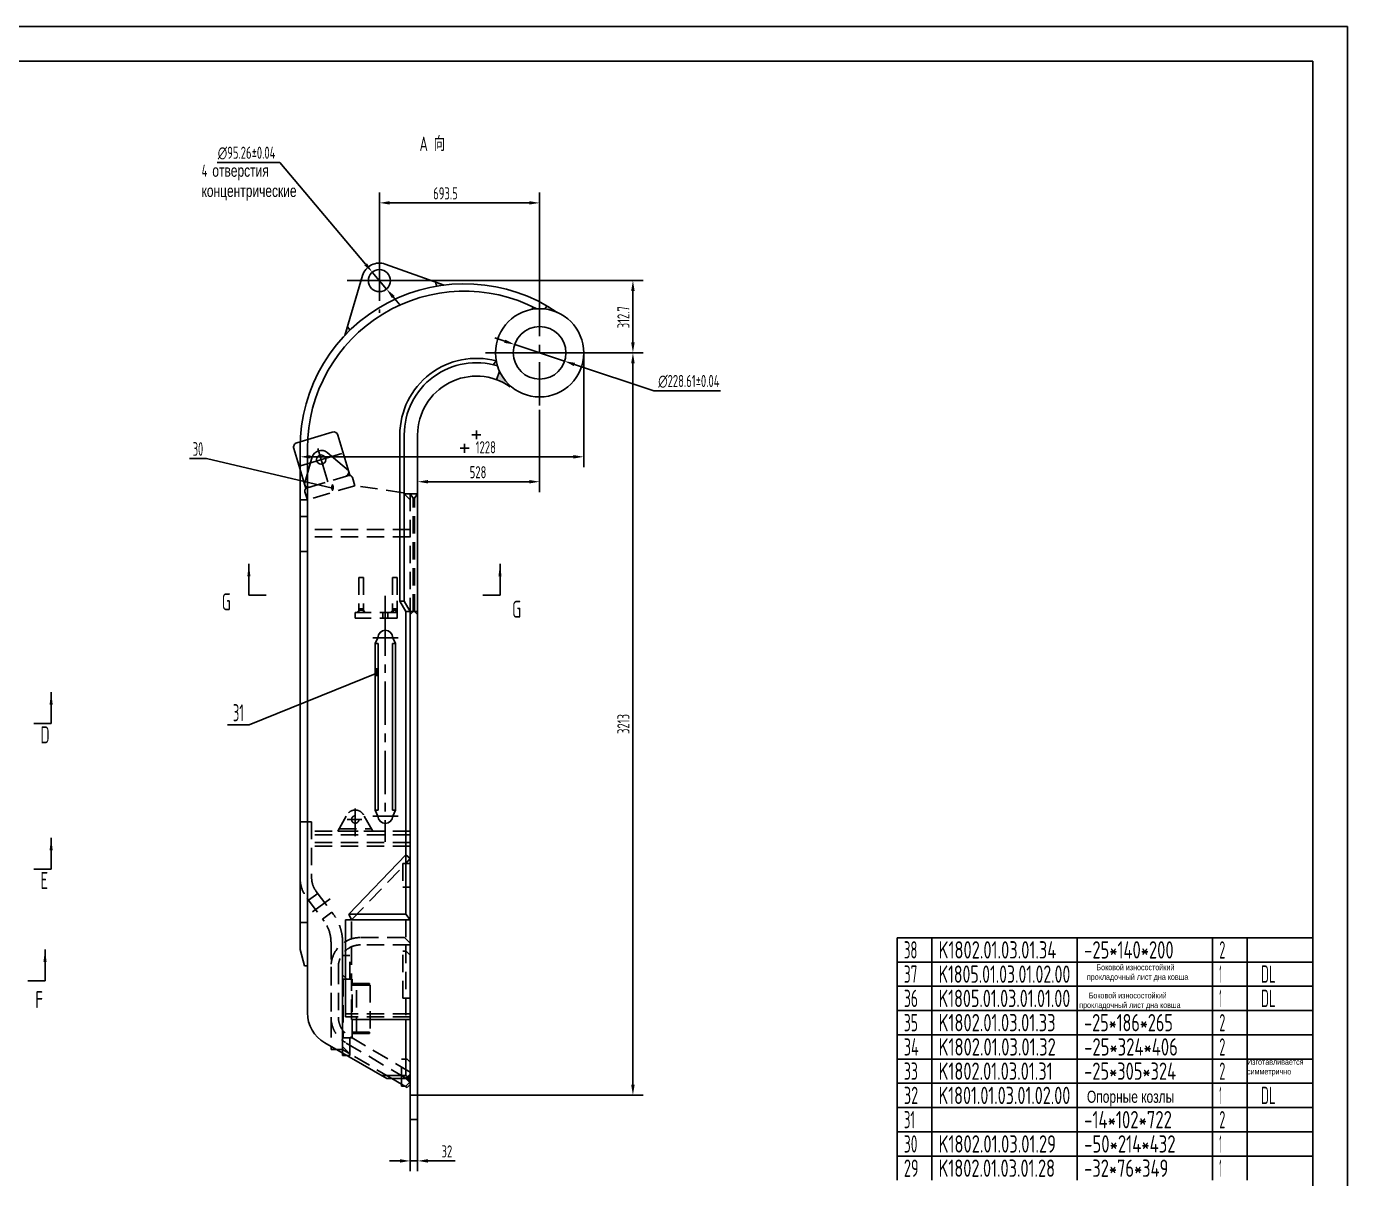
# Model space of a CAD drawing. Header units: millimetres. Extents: x 0 to 12615, y -98 to 8910.
# Drawn here: x 6897 to 12615, y 3922 to 8910 of the extents above; entities that cross this region are included whole.
import ezdxf
from ezdxf.enums import TextEntityAlignment as Align

# ---------------------------------------------------------------- set-up
doc = ezdxf.new("R2010")
doc.units = ezdxf.units.MM
doc.header["$LTSCALE"] = 150
doc.linetypes.add('F', pattern=[0.75, 0.5, -0.25])
doc.linetypes.add('G', pattern=[2, 1.25, -0.25, 0.25, -0.25])
for name, color, linetype in [('01', 7, 'Continuous'), ('02', 1, 'Continuous'), ('04', 2, 'F'), ('05', 4, 'G'), ('08', 1, 'Continuous'), ('11', 3, 'Continuous')]:
    doc.layers.add(name, color=color, linetype=linetype)
doc.styles.get("Standard").update_dxf_attribs({"font": 'isocp', "width": 0.707, "bigfont": 'intecad.shx'})
doc.dimstyles.new('INTE', dxfattribs={"dimscale": 15, "dimtxt": 3.5, "dimasz": 3, "dimexe": 3, "dimexo": 0, "dimgap": 1, "dimtad": 1, "dimdec": 3, "dimzin": 9, "dimdsep": 46, "dimtxsty": 'Standard', "dimcen": 0, "dimclrd": 1, "dimclre": 1, "dimclrt": 3, "dimaunit": 1, "dimadec": 0, "dimazin": 0, "dimtfac": 1, "dimtdec": 3, "dimtmove": 0, "dimatfit": 0, "dimfxl": 1, "dimarcsym": 0})
doc.dimstyles.new('inte_cir_cir10', dxfattribs={"dimscale": 15, "dimtxt": 3.5, "dimasz": 3, "dimexe": 3, "dimexo": 0, "dimgap": 1, "dimtad": 1, "dimtoh": 1, "dimdec": 1, "dimzin": 1, "dimdsep": 46, "dimtxsty": 'Standard', "dimcen": 0, "dimclrd": 1, "dimclre": 1, "dimclrt": 3, "dimaunit": 1, "dimadec": 0, "dimazin": 0, "dimtfac": 1, "dimtdec": 1, "dimtmove": 0, "dimatfit": 0, "dimfxl": 1, "dimarcsym": 0})

# ---------------------------------------------------------------- blocks, each defined once
blk = doc.blocks.new('REWQ')
at = {"layer": '04', "color": 2, "linetype": 'F'}
for p, q in [((12861.8, 8618.9), (12670.8, 8618.9)), ((12886.8, 8586.9), (12670.8, 8586.9)), ((12861.8, 8618.9), (12886.8, 8593.9)), ((12886.8, 8593.9), (12886.8, 8586.9)), ((12543.8, 8491.9), (12543.8, 8273.9)), ((12575.8, 8491.9), (12575.8, 8273.9)), ((12886.8, 8035.9), (12622.4, 8192.1)), ((12868.3, 8009.6), (12606.2, 8164.5)), ((12868.3, 8009.6), (12886.8, 8027.7)), ((12886.8, 8035.9), (12886.8, 8027.7))]:
    blk.add_line(p, q, dxfattribs=at)
for centre, radius, start, end in [((12670.8, 8491.9), 127, 90, 180), ((12670.8, 8491.9), 95, 90, 180), ((12670.8, 8273.9), 127, 180, 239.418), ((12670.8, 8273.9), 95, 180, 239.418)]:
    blk.add_arc(centre, radius, start, end, dxfattribs=at)
blk = doc.blocks.new('*D33')
at = {"layer": '08', "color": 1, "lineweight": -2}
for p, q in [((9118.4, 7249.6), (9118.4, 6894)), ((8590.4, 7016.5), (8590.4, 6894)), ((9073.4, 6939), (8635.4, 6939))]:
    blk.add_line(p, q, dxfattribs=at)
at = {"layer": '08', "color": 1}
for points in [[(8635.4, 6946.5), (8635.4, 6931.5), (8590.4, 6939)], [(9073.4, 6946.5), (9073.4, 6931.5), (9118.4, 6939)]]:
    blk.add_solid(points, dxfattribs=at)
at = {"layer": 'Defpoints', "color": 0}
for p in [(9118.4, 7249.6), (8590.4, 7016.5), (8590.4, 6939)]:
    blk.add_point(p, dxfattribs=at)
at = {"layer": '08', "color": 3, "insert": (8851.7, 6980.2), "char_height": 52.5, "attachment_point": 5}
blk.add_mtext('528', dxfattribs=at)
blk = doc.blocks.new('*D34')
at = {"layer": '08', "color": 1, "lineweight": -2}
for p, q in [((8424.9, 7910.2), (8424.9, 8191.2)), ((9118.4, 7757.1), (9118.4, 8191.2)), ((9073.4, 8146.2), (8469.9, 8146.2))]:
    blk.add_line(p, q, dxfattribs=at)
at = {"layer": '08', "color": 1}
for points in [[(8469.9, 8153.7), (8469.9, 8138.7), (8424.9, 8146.2)], [(9073.4, 8153.7), (9073.4, 8138.7), (9118.4, 8146.2)]]:
    blk.add_solid(points, dxfattribs=at)
at = {"layer": 'Defpoints', "color": 0}
for p in [(8424.9, 8146.2), (8424.9, 7910.2), (9118.4, 7757.1)]:
    blk.add_point(p, dxfattribs=at)
at = {"layer": '08', "color": 3, "insert": (8710.8, 8187.4), "char_height": 52.5, "attachment_point": 5}
blk.add_mtext('693.5', dxfattribs=at)
blk = doc.blocks.new('*D35')
at = {"layer": '08', "color": 1, "lineweight": -2}
for p, q in [((8284.9, 7809.6), (9567, 7809.6)), ((9522, 7541.9), (9522, 7764.6)), ((8883.7, 7496.9), (9567, 7496.9))]:
    blk.add_line(p, q, dxfattribs=at)
at = {"layer": '08', "color": 1}
for points in [[(9514.5, 7764.6), (9529.5, 7764.6), (9522, 7809.6)], [(9514.5, 7541.9), (9529.5, 7541.9), (9522, 7496.9)]]:
    blk.add_solid(points, dxfattribs=at)
at = {"layer": 'Defpoints', "color": 0}
for p in [(8284.9, 7809.6), (9522, 7809.6), (8883.7, 7496.9)]:
    blk.add_point(p, dxfattribs=at)
at = {"layer": '08', "color": 3, "insert": (9480.8, 7651.2), "char_height": 52.5, "attachment_point": 5, "rotation": 90}
blk.add_mtext('312.7', dxfattribs=at)
blk = doc.blocks.new('*D36')
at = {"layer": '08', "color": 1, "lineweight": -2}
for p, q in [((9225.4, 7496.9), (9567, 7496.9)), ((9522, 7451.9), (9522, 4328.9)), ((8590.4, 4283.9), (9567, 4283.9))]:
    blk.add_line(p, q, dxfattribs=at)
at = {"layer": '08', "color": 1}
for points in [[(9514.5, 7451.9), (9529.5, 7451.9), (9522, 7496.9)], [(9514.5, 4328.9), (9529.5, 4328.9), (9522, 4283.9)]]:
    blk.add_solid(points, dxfattribs=at)
at = {"layer": 'Defpoints', "color": 0}
for p in [(9225.4, 7496.9), (8590.4, 4283.9), (9522, 4283.9)]:
    blk.add_point(p, dxfattribs=at)
at = {"layer": '08', "color": 3, "insert": (9480.8, 5890.4), "char_height": 52.5, "attachment_point": 5, "rotation": 90}
blk.add_mtext('3213', dxfattribs=at)
blk = doc.blocks.new('*D37')
at = {"layer": '08', "color": 1, "lineweight": -2}
for p, q in [((9309.4, 7496.9), (9309.4, 7001.9)), ((8081.4, 7083.9), (8081.4, 7001.9)), ((9264.4, 7046.9), (8126.4, 7046.9))]:
    blk.add_line(p, q, dxfattribs=at)
at = {"layer": '08', "color": 1}
for points in [[(8126.4, 7054.4), (8126.4, 7039.4), (8081.4, 7046.9)], [(9264.4, 7054.4), (9264.4, 7039.4), (9309.4, 7046.9)]]:
    blk.add_solid(points, dxfattribs=at)
at = {"layer": 'Defpoints', "color": 0}
for p in [(9309.4, 7496.9), (8081.4, 7083.9), (8081.4, 7046.9)]:
    blk.add_point(p, dxfattribs=at)
at = {"layer": '08', "color": 3, "insert": (8885.3, 7088.2), "char_height": 52.5, "attachment_point": 5}
blk.add_mtext('1228', dxfattribs=at)
blk = doc.blocks.new('*D38')
at = {"layer": '08', "color": 1, "lineweight": -2}
for p, q in [((7993.3, 8320.3), (7722.1, 8320.3)), ((8365.1, 7880.3), (7993.3, 8320.3)), ((8455.6, 7773.2), (8394.2, 7846)), ((8484.7, 7738.9), (8513.7, 7704.5))]:
    blk.add_line(p, q, dxfattribs=at)
at = {"layer": '08', "color": 1}
for points in [[(8370.8, 7885.2), (8359.4, 7875.5), (8394.2, 7846)], [(8490.4, 7743.7), (8478.9, 7734), (8455.6, 7773.2)]]:
    blk.add_solid(points, dxfattribs=at)
at = {"layer": 'Defpoints', "color": 0}
for p in [(8394.2, 7846), (8455.6, 7773.2)]:
    blk.add_point(p, dxfattribs=at)
at = {"layer": '08', "color": 3, "insert": (7850.2, 8361.6), "char_height": 52.5, "attachment_point": 5}
blk.add_mtext('∅95.26%%p0.04', dxfattribs=at)
blk = doc.blocks.new('*D39')
at = {"layer": '08', "color": 1, "lineweight": -2}
for p, q in [((8967.6, 7547.3), (8924.9, 7561.5)), ((9010.3, 7533), (9226.5, 7460.8)), ((9269.2, 7446.6), (9611.9, 7332.2)), ((9611.9, 7332.2), (9901.6, 7332.2))]:
    blk.add_line(p, q, dxfattribs=at)
at = {"layer": '08', "color": 1}
for points in [[(8969.9, 7554.4), (8965.2, 7540.1), (9010.3, 7533)], [(9271.6, 7453.7), (9266.8, 7439.4), (9226.5, 7460.8)]]:
    blk.add_solid(points, dxfattribs=at)
at = {"layer": 'Defpoints', "color": 0}
for p in [(9010.3, 7533), (9226.5, 7460.8)]:
    blk.add_point(p, dxfattribs=at)
at = {"layer": '08', "color": 3, "insert": (9764.2, 7373.4), "char_height": 52.5, "attachment_point": 5}
blk.add_mtext('∅228.61%%p0.04', dxfattribs=at)
blk = doc.blocks.new('*D40')
at = {"layer": '08', "color": 1, "lineweight": -2}
for p, q in [((8558.4, 4177.5), (8558.4, 3954)), ((8590.4, 4177.5), (8590.4, 3954)), ((8513.4, 3999), (8468.4, 3999)), ((8558.4, 3999), (8590.4, 3999)), ((8635.4, 3999), (8753.4, 3999))]:
    blk.add_line(p, q, dxfattribs=at)
at = {"layer": '08', "color": 1}
for points in [[(8513.4, 4006.5), (8513.4, 3991.5), (8558.4, 3999)], [(8635.4, 4006.5), (8635.4, 3991.5), (8590.4, 3999)]]:
    blk.add_solid(points, dxfattribs=at)
at = {"layer": 'Defpoints', "color": 0}
for p in [(8558.4, 4177.5), (8590.4, 4177.5), (8590.4, 3999)]:
    blk.add_point(p, dxfattribs=at)
at = {"layer": '08', "color": 3, "insert": (8716.9, 4040.2), "char_height": 52.5, "attachment_point": 5}
blk.add_mtext('32', dxfattribs=at)
blk = doc.blocks.new('*U112')
at = {"layer": '01'}
for points in [[(831, 584), (25, 584)], [(831, 10), (831, 584)]]:
    blk.add_lwpolyline(points, dxfattribs=at)
at = {"layer": '02'}
for points in [[(841, 594), (0, 594)], [(841, 0), (841, 594)]]:
    blk.add_lwpolyline(points, dxfattribs=at)
blk = doc.blocks.new('*U142')
at = {"layer": '01'}
for p, q in [((0, -105), (0, 0)), ((1800, -105), (1800, 0))]:
    blk.add_line(p, q, dxfattribs=at)
at = {"layer": '02'}
for p, q in [((0, 0), (150, 0)), ((150, -105), (150, 0)), ((150, 0), (780, 0)), ((780, -105), (780, 0)), ((780, 0), (1365, 0)), ((1365, -105), (1365, 0)), ((1365, 0), (1515, 0)), ((1515, -105), (1515, 0)), ((1515, 0), (1800, 0))]:
    blk.add_line(p, q, dxfattribs=at)
blk = doc.blocks.new('*U143')
at = {"layer": '01'}
for p, q in [((0, -105), (0, 0)), ((1800, -105), (1800, 0))]:
    blk.add_line(p, q, dxfattribs=at)
at = {"layer": '02'}
for p, q in [((0, 0), (150, 0)), ((150, -105), (150, 0)), ((150, 0), (780, 0)), ((780, -105), (780, 0)), ((780, 0), (1365, 0)), ((1365, -105), (1365, 0)), ((1365, 0), (1515, 0)), ((1515, -105), (1515, 0)), ((1515, 0), (1800, 0))]:
    blk.add_line(p, q, dxfattribs=at)
blk = doc.blocks.new('*U144')
at = {"layer": '01'}
for p, q in [((0, -105), (0, 0)), ((1800, -105), (1800, 0))]:
    blk.add_line(p, q, dxfattribs=at)
at = {"layer": '02'}
for p, q in [((0, 0), (150, 0)), ((150, -105), (150, 0)), ((150, 0), (780, 0)), ((780, -105), (780, 0)), ((780, 0), (1365, 0)), ((1365, -105), (1365, 0)), ((1365, 0), (1515, 0)), ((1515, -105), (1515, 0)), ((1515, 0), (1800, 0))]:
    blk.add_line(p, q, dxfattribs=at)
blk = doc.blocks.new('*U145')
at = {"layer": '01'}
for p, q in [((0, -105), (0, 0)), ((1800, -105), (1800, 0))]:
    blk.add_line(p, q, dxfattribs=at)
at = {"layer": '02'}
for p, q in [((0, 0), (150, 0)), ((150, -105), (150, 0)), ((150, 0), (780, 0)), ((780, -105), (780, 0)), ((780, 0), (1365, 0)), ((1365, -105), (1365, 0)), ((1365, 0), (1515, 0)), ((1515, -105), (1515, 0)), ((1515, 0), (1800, 0))]:
    blk.add_line(p, q, dxfattribs=at)
blk = doc.blocks.new('*U146')
at = {"layer": '01'}
for p, q in [((0, -105), (0, 0)), ((1800, -105), (1800, 0))]:
    blk.add_line(p, q, dxfattribs=at)
at = {"layer": '02'}
for p, q in [((0, 0), (150, 0)), ((150, -105), (150, 0)), ((150, 0), (780, 0)), ((780, -105), (780, 0)), ((780, 0), (1365, 0)), ((1365, -105), (1365, 0)), ((1365, 0), (1515, 0)), ((1515, -105), (1515, 0)), ((1515, 0), (1800, 0))]:
    blk.add_line(p, q, dxfattribs=at)
blk = doc.blocks.new('*U147')
at = {"layer": '01'}
for p, q in [((0, -105), (0, 0)), ((1800, -105), (1800, 0))]:
    blk.add_line(p, q, dxfattribs=at)
at = {"layer": '02'}
for p, q in [((0, 0), (150, 0)), ((150, -105), (150, 0)), ((150, 0), (780, 0)), ((780, -105), (780, 0)), ((780, 0), (1365, 0)), ((1365, -105), (1365, 0)), ((1365, 0), (1515, 0)), ((1515, -105), (1515, 0)), ((1515, 0), (1800, 0))]:
    blk.add_line(p, q, dxfattribs=at)
blk = doc.blocks.new('*U148')
at = {"layer": '01'}
for p, q in [((0, -105), (0, 0)), ((1800, -105), (1800, 0))]:
    blk.add_line(p, q, dxfattribs=at)
at = {"layer": '02'}
for p, q in [((0, 0), (150, 0)), ((150, -105), (150, 0)), ((150, 0), (780, 0)), ((780, -105), (780, 0)), ((780, 0), (1365, 0)), ((1365, -105), (1365, 0)), ((1365, 0), (1515, 0)), ((1515, -105), (1515, 0)), ((1515, 0), (1800, 0))]:
    blk.add_line(p, q, dxfattribs=at)
blk = doc.blocks.new('*U149')
at = {"layer": '01'}
for p, q in [((0, -105), (0, 0)), ((1800, -105), (1800, 0))]:
    blk.add_line(p, q, dxfattribs=at)
at = {"layer": '02'}
for p, q in [((0, 0), (150, 0)), ((150, -105), (150, 0)), ((150, 0), (780, 0)), ((780, -105), (780, 0)), ((780, 0), (1365, 0)), ((1365, -105), (1365, 0)), ((1365, 0), (1515, 0)), ((1515, -105), (1515, 0)), ((1515, 0), (1800, 0))]:
    blk.add_line(p, q, dxfattribs=at)
blk = doc.blocks.new('*U150')
at = {"layer": '01'}
for p, q in [((0, -105), (0, 0)), ((1800, -105), (1800, 0))]:
    blk.add_line(p, q, dxfattribs=at)
at = {"layer": '02'}
for p, q in [((0, 0), (150, 0)), ((150, -105), (150, 0)), ((150, 0), (780, 0)), ((780, -105), (780, 0)), ((780, 0), (1365, 0)), ((1365, -105), (1365, 0)), ((1365, 0), (1515, 0)), ((1515, -105), (1515, 0)), ((1515, 0), (1800, 0))]:
    blk.add_line(p, q, dxfattribs=at)
blk = doc.blocks.new('*U151')
at = {"layer": '01'}
for p, q in [((0, -105), (0, 0)), ((0, 0), (150, 0)), ((150, 0), (780, 0)), ((780, 0), (1365, 0)), ((1365, 0), (1515, 0)), ((1515, 0), (1800, 0)), ((1800, -105), (1800, 0))]:
    blk.add_line(p, q, dxfattribs=at)
at = {"layer": '02'}
for p, q in [((150, -105), (150, 0)), ((780, -105), (780, 0)), ((1365, -105), (1365, 0)), ((1515, -105), (1515, 0))]:
    blk.add_line(p, q, dxfattribs=at)

msp = doc.modelspace()

# ---------------------------------------------------------------- hatches: boundary and pattern name
at = {"layer": '02'}
h = msp.add_hatch(color=256, dxfattribs=at)
h.paths.add_polyline_path([(8667.7616, 7803.9611), (8672.6047, 7785.5887, -0.011743247), (8705.6843, 7790.4859)])
h.paths.add_polyline_path([(8286.1426, 7610.1805), (8274.6472, 7571.6115, -0.011743247), (8298.1187, 7595.4302)])
h = msp.add_hatch(color=256, dxfattribs=at)
h.paths.add_polyline_path([(9149.3853, 7700.518), (9141.3078, 7686.5274, -0.073002127), (9194.8339, 7671.941, 0.018857231)])
h.paths.add_polyline_path([(9090.6759, 7695.4782), (9084.0711, 7684.8002, -0.02958253), (9106.486, 7687.5368, 0.006504871)])
at = {"layer": '02', "linetype": 'Continuous'}
h = msp.add_hatch(color=1, dxfattribs=at)
h.paths.add_polyline_path([(8935.9446, 7440.371, -0.028739585), (8930.6649, 7461.6651), (8917.5888, 7445.3985, -0.015253455)])
h.paths.add_polyline_path([(8990.1086, 7350.148), (8992.6876, 7353.0986, -0.106428967), (8944.6441, 7417.5668), (8931.2584, 7380.7898, -0.065585642)])
at = {"layer": '02'}
for points in [[(8558.3853, 4374.9079), (8539.3853, 4355.9079), (8555.8853, 4339.4079), (8558.3853, 4341.9079)], [(8558.3853, 4341.9079), (8555.8853, 4339.4079), (8558.3853, 4336.9079)]]:
    msp.add_hatch(color=256, dxfattribs=at).paths.add_polyline_path(points)
at = {"layer": '04', "linetype": 'F'}
h = msp.add_hatch(color=2, dxfattribs=at)
h.paths.add_polyline_path([(8335.3853, 6381.1005), (8327.3853, 6373.1005), (8335.3853, 6373.1005)])
h.paths.add_polyline_path([(8355.3853, 6381.1005), (8355.3853, 6373.1005), (8363.3853, 6373.1005)])
h.paths.add_polyline_path([(8481.3853, 6381.1005), (8473.3853, 6373.1005), (8489.3853, 6373.1005)])
h.paths.add_polyline_path([(8501.3853, 6383.1005), (8491.3853, 6373.1005), (8501.3853, 6373.1005)])

# ---------------------------------------------------------------- linework, layer by layer
at = {"layer": '01'}
for p, q in [((8705.6843, 7790.4859), (8450.3319, 7881.2212)), ((8274.6472, 7571.6115), (8352.0514, 7831.3158)), ((8672.6047, 7785.5887), (8667.7616, 7803.9611)), ((9141.3078, 7686.5274), (9149.3853, 7700.518)), ((8298.1187, 7595.4302), (8286.1426, 7610.1805)), ((7859.9216, 6448.3779), (7934.9216, 6448.3779)), ((8513.3853, 6421.9079), (8539.3853, 6376.9079)), ((8513.3853, 6421.9079), (8532.3853, 6421.9079)), ((8532.3853, 6421.9079), (8558.3853, 6376.9079)), ((8871.7972, 6448.3779), (8946.7972, 6448.3779)), ((8539.3853, 6376.9079), (8590.3853, 6376.9079)), ((8405.8853, 6238.9079), (8418.3853, 6263.9079)), ((8405.8853, 6238.9079), (8405.8853, 5516.9079)), ((8405.8853, 6238.9079), (8419.8853, 6238.9079)), ((8419.8853, 6238.9079), (8419.8853, 5516.9079)), ((8480.8853, 6238.9079), (8480.8853, 5516.9079)), ((8480.8853, 6238.9079), (8494.8853, 6238.9079)), ((8494.8853, 6238.9079), (8482.3853, 6263.9079)), ((8494.8853, 6238.9079), (8494.8853, 5516.9079)), ((6929.1849, 5892.4136), (7004.1849, 5892.4136)), ((8405.8853, 5516.9079), (8418.3853, 5491.9079)), ((8419.8853, 5516.9079), (8405.8853, 5516.9079)), ((8494.8853, 5516.9079), (8480.8853, 5516.9079)), ((8494.8853, 5516.9079), (8482.3853, 5491.9079)), ((8558.3853, 5327.5352), (8558.3853, 4596.9079)), ((6929.1849, 5261.8616), (7004.1849, 5261.8616)), ((8558.3853, 5041.9079), (8278.3853, 5041.9079)), ((8539.3853, 5066.9079), (8292.7346, 5066.9079)), ((8081.3853, 5030.5104), (8113.3853, 5030.5104)), ((8100.3853, 4843.9079), (8113.3853, 4843.9079)), ((6902.6335, 4779.0771), (6977.6335, 4779.0771)), ((8303.3853, 4622.9079), (8278.3853, 4622.9079)), ((8558.3853, 4610.9079), (8303.3853, 4610.9079)), ((8215.3853, 4481.4079), (8215.3853, 4494.9047)), ((8265.3853, 4455.4711), (8265.3853, 4466.0671)), ((8539.3853, 4368.9079), (8545.8853, 4362.4079)), ((8558.3853, 4177.5398), (8590.3853, 4177.5398))]:
    msp.add_line(p, q, dxfattribs=at)
at = {"layer": '01', "color": 7, "linetype": 'Continuous'}
for p, q in [((8930.6649, 7461.6651), (8917.5888, 7445.3985)), ((8944.6441, 7417.5668), (8931.2584, 7380.7898)), ((8990.1086, 7350.148), (8992.6876, 7353.0986)), ((8513.3853, 7142.1079), (8513.3853, 6421.9079)), ((8532.3853, 7142.1079), (8532.3853, 6421.9079)), ((8590.3853, 7142.1079), (8590.3853, 4177.5398)), ((8081.3853, 7083.9079), (8081.3853, 4914.8168)), ((8113.3853, 7083.9079), (8113.3853, 4640.3807)), ((8539.3853, 6376.9079), (8539.3853, 5066.9079)), ((8558.3853, 6376.9079), (8558.3853, 4177.5398)), ((8292.7346, 5066.9079), (8539.3853, 5323.6671)), ((8558.3853, 5307.3587), (8539.3853, 5323.6671)), ((8278.3853, 5041.9079), (8278.3853, 4622.9079)), ((8292.7346, 5066.9079), (8303.3853, 5041.9079)), ((8558.3853, 5041.9079), (8539.3853, 5066.9079)), ((8081.3853, 4914.8168), (8100.3853, 4843.9079)), ((8303.3853, 4622.9079), (8303.3853, 4610.9079)), ((8539.3853, 4610.9079), (8539.3853, 4368.9079)), ((8188.4437, 4510.4432), (8456.3853, 4355.9079)), ((8238.7867, 4481.4079), (8215.3853, 4481.4079)), ((8283.7573, 4455.4711), (8265.3853, 4455.4711)), ((8539.3853, 4368.9079), (8433.8452, 4368.9079)), ((8539.3853, 4355.9079), (8456.3853, 4355.9079)), ((8545.3853, 4316.9079), (8479.0023, 4355.9079)), ((8558.3853, 4374.9079), (8539.3853, 4355.9079)), ((8558.3853, 4336.9079), (8539.3853, 4355.9079)), ((8520.3853, 4322.9079), (8520.3853, 4331.5954)), ((8520.3853, 4322.9079), (8535.1725, 4322.9079)), ((8545.3853, 4316.9079), (8558.3853, 4329.9079))]:
    msp.add_line(p, q, dxfattribs=at)
at = {"layer": '01'}
for centre, radius in [((8424.8853, 7809.6079), 47.6), ((9118.3853, 7496.9079), 114)]:
    msp.add_circle(centre, radius, dxfattribs=at)
at = {"layer": '01', "color": 7, "linetype": 'Continuous'}
msp.add_circle((9118.3853, 7496.9079), 191, dxfattribs=at)
at = {"layer": '01'}
for centre, radius, start, end in [((8424.8853, 7809.6079), 76, 70.4381682, 163.4034392), ((8793.3853, 7083.9079), 712, 55.6787533, 180), ((8793.3853, 7083.9079), 680, 62.5843527, 180), ((8450.3853, 6263.9079), 32, 0, 180), ((8450.3853, 5491.9079), 32, 180, 0)]:
    msp.add_arc(centre, radius, start, end, dxfattribs=at)
at = {"layer": '01', "color": 7, "linetype": 'Continuous'}
for centre, radius, start, end in [((8844.3853, 7142.1079), 331, 74.8905675, 180), ((8844.3853, 7142.1079), 312, 72.9348115, 180), ((8844.3853, 7142.1079), 254, 54.9903747, 180), ((8263.3853, 4640.3807), 150, 180, 240.0257945)]:
    msp.add_arc(centre, radius, start, end, dxfattribs=at)
at = {"layer": '02'}
for p, q in [((7676.9447, 7039.0175), (7602.5447, 7039.0175)), ((8221.7676, 6910.8083), (7676.9447, 7039.0175)), ((7859.9216, 6448.3779), (7859.9216, 6583.3779)), ((8946.7972, 6448.3779), (8946.7972, 6583.3779)), ((8413.087, 6110.7184), (7861.0091, 5887.0734)), ((7004.1849, 5892.4136), (7004.1849, 6027.4136)), ((7861.0091, 5887.0734), (7768.0091, 5887.0734)), ((7004.1849, 5261.8616), (7004.1849, 5396.8616)), ((6977.6335, 4779.0771), (6977.6335, 4914.0771))]:
    msp.add_line(p, q, dxfattribs=at)
for points in [[(7859.9216, 6583.3779, 0, 13.5, 0), (7859.9216, 6529.3779, 0, 0, 0)], [(8946.7972, 6583.3779, 0, 13.5, 0), (8946.7972, 6529.3779, 0, 0, 0)], [(7004.1849, 6027.4136, 0, 13.5, 0), (7004.1849, 5973.4136, 0, 0, 0)], [(7004.1849, 5396.8616, 0, 13.5, 0), (7004.1849, 5342.8616, 0, 0, 0)], [(6977.6335, 4914.0771, 0, 13.5, 0), (6977.6335, 4860.0771, 0, 0, 0)]]:
    msp.add_lwpolyline(points, format="xyseb", dxfattribs=at)
at = {"layer": '04'}
for p, q in [((9090.6759, 7695.4782), (9084.0711, 7684.8002)), ((8303.3853, 5041.9079), (8558.3853, 5307.3587)), ((8303.3853, 4622.9079), (8303.3853, 5041.9079))]:
    msp.add_line(p, q, dxfattribs=at)
at = {"layer": '04', "color": 2, "linetype": 'F'}
for p, q in [((8297.3005, 6967.784), (8105.7352, 6910.3144)), ((8318.3853, 6921.9079), (8113.3853, 6860.4079)), ((8318.3853, 6921.9079), (8307.7534, 6957.3474)), ((8528.3853, 6891.4731), (8318.3853, 6921.9079)), ((8113.3853, 6860.4079), (8102.7534, 6895.8474)), ((8528.3853, 6891.4731), (8558.3853, 6860.4079)), ((8532.3853, 6886.9079), (8590.3853, 6886.9079)), ((8558.3853, 6886.9079), (8558.3853, 6376.9079)), ((8558.3853, 6886.9079), (8571.3853, 6867.7605)), ((8571.3853, 6376.9079), (8571.3853, 6867.7605)), ((8571.3853, 6867.7605), (8577.3853, 6867.7605)), ((8577.3853, 6867.7605), (8590.3853, 6886.9079)), ((8577.3853, 6376.9079), (8577.3853, 6867.7605)), ((8081.3853, 6860.4079), (8113.3853, 6860.4079)), ((8113.3853, 6788.4079), (8081.3853, 6788.4079)), ((8558.3853, 6731.9079), (8113.3853, 6731.9079)), ((8558.3853, 6699.9079), (8113.3853, 6699.9079)), ((8113.3853, 6636.4079), (8081.3853, 6636.4079)), ((8355.3853, 6525.1005), (8335.3853, 6525.1005)), ((8335.3853, 6525.1005), (8335.3853, 6373.1005)), ((8355.3853, 6525.1005), (8355.3853, 6373.1005)), ((8501.3853, 6525.1005), (8481.3853, 6525.1005)), ((8481.3853, 6525.1005), (8481.3853, 6381.1005)), ((8501.3853, 6525.1005), (8501.3853, 6383.1005)), ((8501.3853, 6348.1005), (8501.3853, 6525.1005)), ((8320.3853, 6348.1005), (8320.3853, 6373.1005)), ((8501.3853, 6373.1005), (8320.3853, 6373.1005)), ((8501.3853, 6348.1005), (8320.3853, 6348.1005)), ((8335.3853, 6381.1005), (8327.3853, 6373.1005)), ((8335.3853, 6388.4258), (8355.3853, 6388.4258)), ((8355.3853, 6383.1005), (8335.3853, 6383.1005)), ((8343.3853, 6373.1005), (8345.3853, 6373.1005)), ((8355.3853, 6381.1005), (8363.3853, 6373.1005)), ((8439.8853, 6373.1005), (8439.8853, 6348.1005)), ((8460.8853, 6373.1005), (8460.8853, 6348.1005)), ((8481.3853, 6381.1005), (8473.3853, 6373.1005)), ((8481.3853, 6388.4258), (8501.3853, 6388.4258)), ((8501.3853, 6383.1005), (8481.3853, 6383.1005)), ((8481.3853, 6381.1005), (8489.3853, 6373.1005)), ((8489.3853, 6373.1005), (8491.3853, 6373.1005)), ((8491.3853, 6373.1005), (8501.3853, 6383.1005)), ((8571.3853, 6376.9079), (8558.3853, 6363.9079)), ((8571.3853, 6376.9079), (8577.3853, 6376.9079)), ((8577.3853, 6376.9079), (8590.3853, 6363.9079)), ((8244.3853, 5425.9079), (8284.7089, 5497.1118)), ((8396.3853, 5425.9079), (8356.0616, 5497.1118)), ((8081.3853, 5466.4079), (8131.3853, 5466.4079)), ((8131.3853, 5466.4079), (8131.3853, 5226.4711)), ((8250.0484, 5435.9079), (8390.7221, 5435.9079)), ((8558.3853, 5409.9079), (8113.3853, 5409.9079)), ((8558.3853, 5377.9079), (8113.3853, 5377.9079)), ((8558.3853, 5425.9079), (8131.3853, 5425.9079)), ((8244.3853, 5425.9079), (8396.3853, 5425.9079)), ((8558.3853, 5361.9079), (8131.3853, 5361.9079)), ((8526.3853, 5285.9079), (8558.3853, 5285.9079)), ((8526.3853, 5285.9079), (8526.3853, 5183.9079)), ((8117.8253, 5127.2011), (8157.8547, 5157.1618)), ((8151.7252, 5165.3512), (8225.1041, 5067.3125)), ((8526.3853, 5183.9079), (8558.3853, 5183.9079)), ((8111.6958, 5135.3904), (8185.0747, 5037.3517)), ((8178.9452, 5045.5411), (8218.9746, 5075.5018)), ((8539.3853, 5041.9079), (8539.3853, 4610.9079)), ((8215.3853, 4946.2711), (8215.3853, 4494.9047)), ((8265.3853, 4466.0671), (8265.3853, 4966.2711)), ((8265.3853, 4946.2711), (8265.3853, 4531.4079)), ((8265.3853, 4854.4711), (8265.3853, 4937.4711)), ((8297.3853, 4887.4711), (8265.3853, 4887.4711)), ((8297.3853, 4785.4711), (8297.3853, 4887.4711)), ((8526.3853, 4703.9079), (8526.3853, 4906.9079)), ((8526.3853, 4906.9079), (8540.3853, 4906.9079)), ((8558.3853, 4888.9079), (8540.3853, 4906.9079)), ((8284.3853, 4785.4711), (8265.3853, 4804.4711)), ((8268.6853, 4785.4711), (8268.6853, 4531.4711)), ((8306.6853, 4785.4711), (8268.6853, 4785.4711)), ((8300.6853, 4785.4711), (8287.6853, 4785.4711)), ((8306.6853, 4531.4711), (8306.6853, 4785.4711)), ((8306.6853, 4766.4711), (8382.6853, 4766.4711)), ((8306.6853, 4759.9711), (8384.6853, 4759.9711)), ((8325.6853, 4550.4711), (8325.6853, 4766.4711)), ((8382.6853, 4759.9711), (8382.6853, 4766.4711)), ((8384.6853, 4759.9711), (8384.6853, 4556.9711)), ((8526.3853, 4703.9079), (8558.3853, 4703.9079)), ((8558.3853, 4635.9079), (8278.3853, 4635.9079)), ((8265.3853, 4525.4711), (8265.3853, 4601.4711)), ((8558.3853, 4622.9079), (8303.3853, 4622.9079)), ((8265.3853, 4531.4711), (8300.6853, 4531.4711)), ((8268.6853, 4531.4711), (8306.6853, 4531.4711)), ((8297.3853, 4531.4711), (8297.3853, 4464.8936)), ((8306.6853, 4556.9711), (8384.6853, 4556.9711)), ((8306.6853, 4550.4711), (8382.6853, 4550.4711)), ((8382.6853, 4550.4711), (8382.6853, 4556.9711)), ((8265.3853, 4481.4079), (8238.7867, 4481.4079)), ((8265.3853, 4494.4079), (8297.3853, 4462.6079)), ((8265.3853, 4494.4079), (8265.3853, 4481.4079)), ((8479.0023, 4355.9079), (8265.3853, 4481.4079)), ((8297.3853, 4462.6079), (8265.3853, 4481.4079)), ((8297.3853, 4464.8936), (8297.3853, 4455.4711)), ((8297.3853, 4455.4711), (8283.7573, 4455.4711)), ((8520.3853, 4438.9079), (8545.3853, 4438.9079)), ((8520.3853, 4331.5954), (8520.3853, 4438.9079)), ((8545.3853, 4438.9079), (8558.3853, 4425.9079)), ((8535.1725, 4322.9079), (8539.3853, 4322.9079)), ((8539.3853, 4322.9079), (8558.3853, 4341.9079)), ((8558.3853, 4283.9079), (8590.3853, 4283.9079))]:
    msp.add_line(p, q, dxfattribs=at)
msp.add_circle((8320.3853, 5476.9079), 16, dxfattribs=at)
for centre, radius, start, end in [((8295.3016, 6953.6119), 13, 16.6992442, 106.6992442), ((8115.2051, 6899.583), 13, 106.6992442, 196.6992442), ((8320.3853, 5476.9079), 41, 29.5234106, 150.4765894), ((8233.3853, 5226.4711), 152, 180, 216.8136836), ((8233.3853, 5226.4711), 102, 180, 216.8136836), ((8063.3853, 4946.2711), 152, 0, 36.8136836), ((8063.3853, 4946.2711), 202, 0, 36.8136836)]:
    msp.add_arc(centre, radius, start, end, dxfattribs=at)
at = {"layer": '05', "color": 4, "linetype": 'G'}
for p, q in [((8424.8853, 7910.1823), (8424.8853, 7670.1322)), ((8284.8596, 7809.6079), (8562.2455, 7809.6079)), ((9118.3853, 7757.0887), (9118.3853, 7249.5879)), ((8883.7055, 7496.9079), (9409.6644, 7496.9079)), ((8450.3853, 6444.9499), (8450.3853, 6373.5795)), ((8450.3853, 6373.5795), (8450.3853, 5380.3229)), ((8506.2693, 6263.9079), (8397.1108, 6263.9079)), ((8320.3853, 5524.6355), (8320.3853, 5404.2245)), ((8506.2693, 5491.9079), (8397.1108, 5491.9079)), ((8285.0692, 5476.9079), (8349.1418, 5476.9079)), ((8135.2102, 5076.51), (8211.4036, 5133.5383))]:
    msp.add_line(p, q, dxfattribs=at)
at = {"layer": '05'}
for p, q in [((8844.3853, 7161.4321), (8844.3853, 7122.7837)), ((8793.3853, 7103.2321), (8793.3853, 7064.5837)), ((8863.7095, 7142.1079), (8825.061, 7142.1079)), ((8812.7095, 7083.9079), (8774.061, 7083.9079))]:
    msp.add_line(p, q, dxfattribs=at)
at = {"layer": '11', "color": 3, "linetype": 'Continuous'}
for p, q in [((8220.6744, 7153.6023), (8067.4222, 7107.6266)), ((8245.5779, 7140.1927), (8297.3005, 6967.784)), ((8054.0126, 7082.7231), (8105.7352, 6910.3144)), ((8262.8313, 7061.8463), (8082.7348, 7007.8173)), ((8158.1629, 7083.5656), (8201.5179, 6939.0492))]:
    msp.add_line(p, q, dxfattribs=at)
at = {"layer": '11'}
for p, q in [((8099.9883, 6929.4709), (8134.4184, 7046.1524)), ((8291.5535, 6986.9405), (8198.5807, 7065.4011))]:
    msp.add_line(p, q, dxfattribs=at)
msp.add_circle((8172.7831, 7034.8318), 20, dxfattribs=at)
at = {"layer": '11', "color": 3, "linetype": 'Continuous'}
for centre, start, end in [((8226.4213, 7134.4457), 16.6992442, 106.6992442), ((8073.1691, 7088.4701), 106.6992442, 196.6992442), ((8272.397, 6981.1935), 286.6992442, 16.6992442), ((8119.1448, 6935.2179), 196.6992442, 286.6992442)]:
    msp.add_arc(centre, 20, start, end, dxfattribs=at)
at = {"layer": '11'}
msp.add_arc((8172.7831, 7034.8318), 40, 49.8386757, 163.5598128, dxfattribs=at)

# ---------------------------------------------------------------- block references
at = {"layer": '01'}
msp.add_blockref('REWQ', (-4328.397, -3652.9473), dxfattribs=at)
at = {"layer": '04', "xscale": 15, "yscale": 15, "zscale": 15}
msp.add_blockref('*U112', (0, 0), dxfattribs=at)
at = {"layer": '04'}
for name, p in [('*U151', (10665, 4965)), ('*U150', (10665, 4860)), ('*U149', (10665, 4755)), ('*U148', (10665, 4650)), ('*U147', (10665, 4545)), ('*U146', (10665, 4440)), ('*U145', (10665, 4335)), ('*U144', (10665, 4230)), ('*U143', (10665, 4125)), ('*U142', (10665, 4020))]:
    msp.add_blockref(name, p, dxfattribs=at)

# ---------------------------------------------------------------- texts
at = {"layer": '02', "width": 0.605172}
for height, p, p2 in [(24, (8214.5676, 6898.8083), (8228.9676, 6898.8083)), (30, (8404.087, 6095.7184), (8422.087, 6095.7184))]:
    msp.add_text('●', height=height, dxfattribs=at).set_placement(p, p2, align=Align.FIT)
at = {"layer": '04', "attachment_point": 1}
for s, insert, char_height in [('{\\Fisocp,intecad|c204;\\C3;4 \\fArial|b0|i0|c204|p34;отверстия\\Pконцентрические}', (7655.3996, 8311.7078), 52.5), ('\\pi-133.23;{\\fArial|b0|i0|c204|p34;\\C3;Боковой износостойкий\\P\\pi-174.34;прокладочный лист дна ковша}', (11661.3603, 4849.5149), 25), ('\\pi-133.23;{\\fArial|b0|i0|c204|p34;\\C3;Боковой износостойкий\\P\\pi-174.34;прокладочный лист дна ковша}', (11628.0057, 4727.5734), 25), ('{\\fArial|b0|i0|c204|p34;\\C3;Изготавливается \\Pсимметрично}', (12180, 4440), 25), ('{\\fArial|b0|i0|c204|p34;\\C3;Опорные козлы}', (11486.9098, 4303.0392), 52.5)]:
    msp.add_mtext(s, dxfattribs=dict(at, insert=insert, char_height=char_height))
at = {"layer": '11', "width": 0.707}
for s, height, p in [('A 向', 63, (8598.5747, 8351.5332)), ('G', 73.5, (7742.5352, 6360.5451)), ('G', 73.5, (8999.1948, 6328.167)), ('D', 73.5, (6957.5502, 5784.5841)), ('E', 73.5, (6957.5502, 5154.0322)), ('F', 73.5, (6935.5417, 4638.0571))]:
    msp.add_text(s, height=height, dxfattribs=at).set_placement(p, align=Align.BOTTOM_LEFT)
at = {"layer": '11'}
for s, height, width, p, p2 in [('30', 59.39697, 0.600864, (7617.4247, 7051.0175), (7662.0647, 7051.0175)), ('31', 74.24621, 0.606, (7790.8877, 5902.0734), (7838.1305, 5902.0734)), ('38', 75, 0.62216, (10695, 4875), (10753.3275, 4875)), ('K1802.01.03.01.34', 75, 0.696129, (10845, 4875), (11354.3051, 4875)), ('-25*140*200', 75, 0.692767, (11475, 4875), (11862.1243, 4875)), ('2', 75, 0.562593, (12060, 4875), (12085.7411, 4875)), ('37', 75, 0.62216, (10695, 4770), (10753.3275, 4770)), ('K1805.01.03.01.02.00', 75, 0.669262, (10845, 4770), (11415, 4770)), ('1', 75, 0.404, (12060, 4770), (12070.605, 4770)), ('DL', 75, 0.628444, (12240, 4770), (12303.63, 4770)), ('36', 75, 0.625398, (10695, 4665), (10755.9579, 4665)), ('K1805.01.03.01.01.00', 75, 0.681261, (10845, 4665), (11415, 4665)), ('1', 75, 0.404, (12060, 4665), (12070.605, 4665)), ('DL', 75, 0.628444, (12240, 4665), (12303.63, 4665)), ('35', 75, 0.624881, (10695, 4560), (10755.5239, 4560)), ('K1802.01.03.01.33', 75, 0.696063, (10845, 4560), (11351.199, 4560)), ('-25*186*265', 75, 0.692652, (11475, 4560), (11858.9764, 4560)), ('2', 75, 0.562593, (12060, 4560), (12085.7411, 4560)), ('34', 75, 0.628444, (10695, 4455), (10758.63, 4455)), ('K1802.01.03.01.32', 75, 0.696084, (10845, 4455), (11352.1873, 4455)), ('-25*324*406', 75, 0.693403, (11475, 4455), (11880.6204, 4455)), ('2', 75, 0.562593, (12060, 4455), (12085.7411, 4455)), ('33', 75, 0.624881, (10695, 4350), (10755.5239, 4350)), ('K1802.01.03.01.31', 75, 0.695784, (10845, 4350), (11338.3976, 4350)), ('-25*305*324', 75, 0.693137, (11475, 4350), (11872.6875, 4350)), ('2', 75, 0.562593, (12060, 4350), (12085.7411, 4350)), ('32', 75, 0.626049, (10695, 4245), (10756.5121, 4245)), ('K1801.01.03.01.02.00', 75, 0.681261, (10845, 4245), (11415, 4245)), ('1', 75, 0.404, (12060, 4245), (12070.605, 4245)), ('DL', 75, 0.628444, (12240, 4245), (12303.63, 4245)), ('31', 75, 0.606, (10695, 4140), (10742.7225, 4140)), ('-14*102*722', 75, 0.692493, (11475, 4140), (11854.6621, 4140)), ('2', 75, 0.562593, (12060, 4140), (12085.7411, 4140)), ('30', 75, 0.622213, (10695, 4035), (10753.3693, 4035)), ('K1802.01.03.01.29', 75, 0.696097, (10845, 4035), (11352.7989, 4035)), ('-50*214*432', 75, 0.693064, (11475, 4035), (11870.5696, 4035)), ('1', 75, 0.404, (12060, 4035), (12070.605, 4035)), ('29', 75, 0.640341, (10695, 3930), (10758.4702, 3930)), ('K1802.01.03.01.28', 75, 0.696016, (10845, 3930), (11349.0026, 3930)), ('-32*76*349', 75, 0.691897, (11475, 3930), (11839.3662, 3930)), ('1', 75, 0.404, (12060, 3930), (12070.605, 3930))]:
    msp.add_text(s, height=height, dxfattribs=dict(at, width=width)).set_placement(p, p2, align=Align.FIT)

# ---------------------------------------------------------------- dimensions: what is measured, and where the dimension line sits
at = {"layer": '08'}
for p1, p2, text, picture, middle in [((8455.6075, 7773.2499), (8394.163, 7845.9658), '<>6%%p0.04', '*D38', (7850.1963, 8320.3441)), ((9010.2508, 7533.0042), (9226.5197, 7460.8115), '<>.61%%p0.04', '*D39', (9764.2371, 7332.1667))]:
    dim = msp.add_diameter_dim_2p(p1=p1, p2=p2, text=text, dimstyle='inte_cir_cir10', override={"dimzin": 9}, dxfattribs=at)
    dim.commit()
    dim.dimension.update_dxf_attribs({"geometry": picture, "text_midpoint": middle, "dimtype": 163})
for base, p1, p2, picture, middle in [((8424.8853, 8146.1563), (9118.3853, 7757.0887), (8424.8853, 7910.1823), '*D34', (8710.7587, 8146.1563)), ((8081.3853, 7046.9101), (9309.3853, 7496.9079), (8081.3853, 7083.9079), '*D37', (8885.2973, 7046.9101)), ((8590.3853, 6938.9546), (9118.3853, 7249.5879), (8590.3853, 7016.4525), '*D33', (8851.7117, 6938.9546))]:
    dim = msp.add_linear_dim(base=base, p1=p1, p2=p2, dimstyle='INTE', dxfattribs=at)
    dim.commit()
    dim.dimension.update_dxf_attribs({"geometry": picture, "text_midpoint": middle, "dimtype": 160})
dim = msp.add_linear_dim(base=(9522.0453, 7809.6079), p1=(8883.7055, 7496.9079), p2=(8284.8596, 7809.6079), angle=90, dimstyle='INTE', dxfattribs=at)
dim.commit()
dim.dimension.update_dxf_attribs({"geometry": '*D35', "text_midpoint": (9522.0453, 7651.2451), "dimtype": 160})
dim = msp.add_linear_dim(base=(9522.0453, 4283.9079), p1=(9225.3754, 7496.9079), p2=(8590.3853, 4283.9079), angle=90, dimstyle='INTE', dxfattribs=at)
dim.commit()
dim.dimension.update_dxf_attribs({"geometry": '*D36', "text_midpoint": (9480.7901, 5890.4079)})
dim = msp.add_linear_dim(base=(8590.3853, 3998.9838), p1=(8558.3853, 4177.5398), p2=(8590.3853, 4177.5398), dimstyle='INTE', dxfattribs=at)
dim.commit()
dim.dimension.update_dxf_attribs({"geometry": '*D40', "text_midpoint": (8716.9145, 4040.2389)})

doc.saveas('drawing.dxf')
